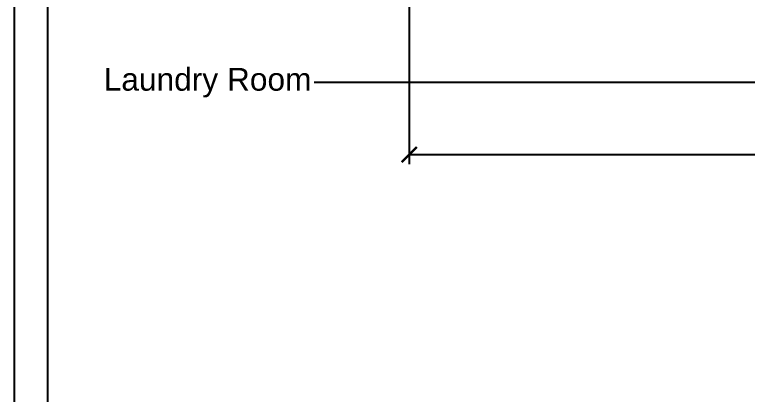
# Model space of a CAD drawing. Header units: inches. Extents: x -24938 to -15053, y -9405 to -790.
# Drawn here: x -24938 to -23775, y -5475 to -4873 of the extents above; entities that cross this region are included whole.
import ezdxf
from ezdxf import colors
from ezdxf.entities.mleader import LeaderData, LeaderLine
from ezdxf.math import Vec2, Vec3

# ---------------------------------------------------------------- set-up
doc = ezdxf.new("R2010")
doc.units = ezdxf.units.IN
doc.layers.add('dimension', color=10, linetype='Continuous')
doc.styles.get("Standard").update_dxf_attribs({"font": 'arial.ttf', "height": 36})
doc.dimstyles.new('ISO-25', dxfattribs={"dimscale": 12, "dimtxt": 2.5, "dimasz": 2, "dimexe": 1.25, "dimexo": 0.625, "dimtad": 1, "dimdec": 0, "dimlunit": 4, "dimtxsty": 'Standard', "dimblk": 'ARCHTICK', "dimcen": 2.5, "dimadec": 0, "dimazin": 0, "dimtfac": 1, "dimtdec": 0, "dimtmove": 0, "dimatfit": 3, "dimldrblk": 'ARCHTICK', "dimfxl": 1, "dimarcsym": 0})

# ---------------------------------------------------------------- blocks, each defined once
blk = doc.blocks.new('_ArchTick')
at = {"color": 0, "linetype": 'ByBlock', "const_width": 0.15}
blk.add_lwpolyline([(-0.5, -0.5), (0.5, 0.5)], dxfattribs=at)
blk = doc.blocks.new('*D35')
at = {"layer": 'Defpoints', "color": 0, "transparency": 16777216}
for p in [(-24311.8, -4627.8), (-20656.7, -4627.8), (-20656.7, -5094.6)]:
    blk.add_point(p, dxfattribs=at)
at = {"layer": 'dimension', "color": 0, "lineweight": -2, "transparency": 16777216}
for p, q in [((-24311.8, -4635.3), (-24311.8, -5109.6)), ((-20656.7, -4635.3), (-20656.7, -5109.6)), ((-24311.8, -5094.6), (-20656.7, -5094.6))]:
    blk.add_line(p, q, dxfattribs=at)
at = {"layer": 'dimension', "color": 0, "lineweight": -2, "transparency": 16777216, "xscale": 24, "yscale": 24, "zscale": 24, "rotation": 180}
blk.add_blockref('_ArchTick', (-24311.8, -5094.6), dxfattribs=at)
at = {"layer": 'dimension', "color": 0, "lineweight": -2, "transparency": 16777216, "xscale": 24, "yscale": 24, "zscale": 24}
blk.add_blockref('_ArchTick', (-20656.7, -5094.6), dxfattribs=at)
at = {"layer": 'dimension', "color": 0, "transparency": 16777216, "insert": (-22484.2, -5068.7), "char_height": 36, "attachment_point": 5}
blk.add_mtext('304\'-7"', dxfattribs=at)

msp = doc.modelspace()

# ---------------------------------------------------------------- linework, layer by layer
at = {"linetype": 'ByBlock'}
msp.add_lwpolyline([(-24938.1, -790.3), (-15052.9, -790.3), (-15052.9, -9404.8), (-24938.1, -9404.8)], close=True, dxfattribs=at)
msp.add_lwpolyline([(-24885.4, -7370.3), (-24885.4, -853.6, -0.414214), (-24874.8, -843), (-15116.2, -843, -0.414214), (-15105.7, -853.6), (-15105.7, -7370.3, -0.414214), (-15116.2, -7380.8), (-24874.8, -7380.8, -0.414214)], format="xyb", close=True, dxfattribs=at)

# ---------------------------------------------------------------- dimensions: what is measured, and where the dimension line sits
at = {"layer": 'dimension'}
dim = msp.add_linear_dim(base=(-20656.7, -5094.6), p1=(-24311.8, -4627.8), p2=(-20656.7, -4627.8), dimstyle='ISO-25', dxfattribs=at)
dim.commit()
dim.dimension.update_dxf_attribs({"geometry": '*D35', "text_midpoint": (-22484.2, -5068.7)})

# ---------------------------------------------------------------- leaders
ml = msp.add_multileader_mtext('Standard', dxfattribs=at)
ml.set_content('Laundry Room', color=256)
ml.set_leader_properties()
ml.build(insert=Vec2(0, 0))
ml.multileader.update_dxf_attribs({"arrow_head_size": 18.3})
ctx = ml.context
ctx.base_point, ctx.char_height, ctx.arrow_head_size, ctx.landing_gap_size, ctx.plane_origin = Vec3(-24794.4, -4980.5), 36, 18.3, 4.44, Vec3(-23311.7, -3935.5)
ctx.text_align_type = 2
notes = []
notes.append((ctx, [(0, (1, 1, 0), (-24454.6, -4980.5), (-1, 0), 8, [(0, [(-23311.7, -3935.5), (-23311.7, -4980.5)], 0, [])])]))
ctx.mtext.insert, ctx.mtext.alignment, ctx.mtext.flow_direction = Vec3(-24467, -4957.2), 3, 5
for ctx, leaders in notes:
    for number, flags, end, landing, length, lines in leaders:
        leader = LeaderData()
        leader.index, (leader.has_last_leader_line, leader.has_dogleg_vector, leader.attachment_direction) = number, flags
        leader.last_leader_point, leader.dogleg_vector, leader.dogleg_length = Vec3(end), Vec3(landing), length
        for number, points, colour, breaks in lines:
            line = LeaderLine()
            line.index, line.vertices, line.color, line.breaks = number, Vec3.list(points), colors.encode_raw_color(colour), breaks
            leader.lines.append(line)
        ctx.leaders.append(leader)

doc.saveas('drawing.dxf')
